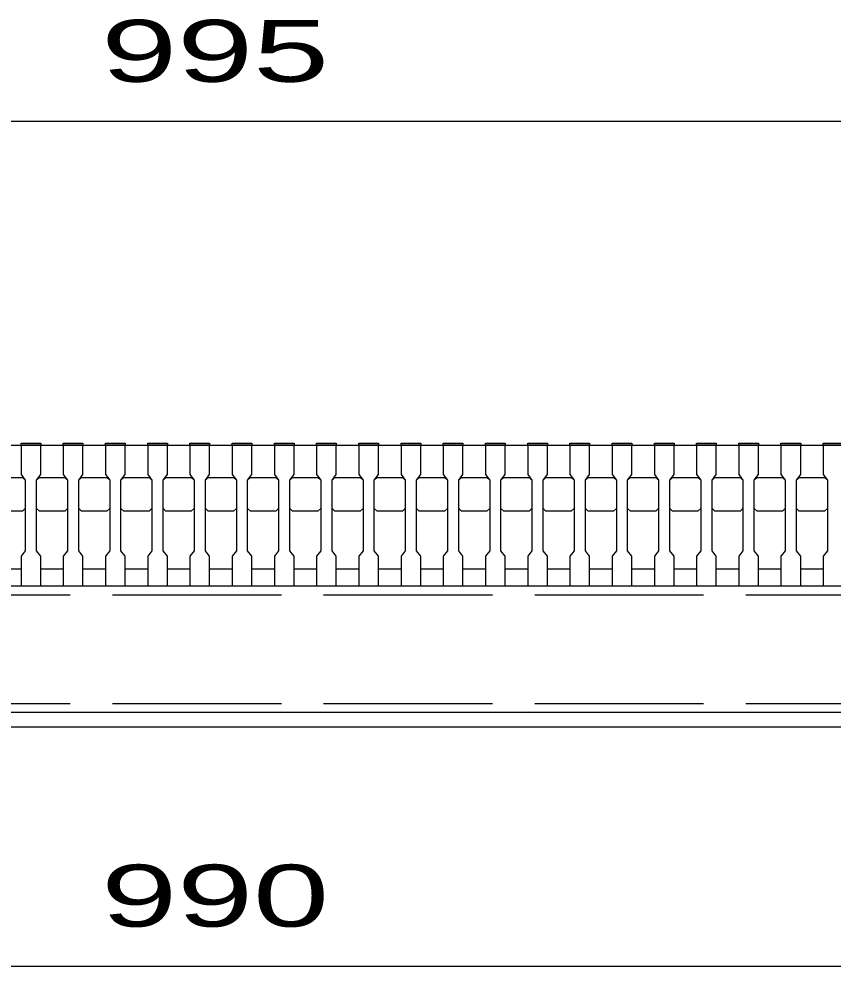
# Model space of a CAD drawing. Units: millimetres, scale not verified. Extents: x -1820 to 1731, y -1282 to 1054.
# Drawn here: x -1000.4 to -711.1, y -717.8 to -381.5 of the extents above; entities that cross this region are included whole.
import ezdxf
from ezdxf.enums import TextEntityAlignment as Align

# ---------------------------------------------------------------- set-up
doc = ezdxf.new("R2010")
doc.units = ezdxf.units.MM
doc.header["$LTSCALE"] = 10
doc.linetypes.add('DASHED', pattern=[7.5, 6, -1.5])
doc.layers.add('16', color=3, linetype='Continuous', lineweight=25)
doc.layers.add('22', color=4, linetype='Continuous', lineweight=25)
doc.styles.add('ベクトル', font='')
doc.styles.get('ベクトル').set_extended_font_data('ベクトル')

msp = doc.modelspace()

# ---------------------------------------------------------------- linework, layer by layer
at = {"layer": '16'}
for p, q in [((-1419.61, -532.79), (-424.61, -532.79)), ((-999.61, -532.79), (-999.61, -532.09)), ((-999.61, -532.09), (-992.61, -532.09)), ((-999.61, -532.79), (-999.61, -543.29)), ((-992.61, -532.79), (-999.61, -532.79)), ((-992.61, -532.09), (-992.61, -532.79)), ((-992.61, -543.29), (-992.61, -532.79)), ((-984.61, -532.79), (-984.61, -532.09)), ((-984.61, -532.09), (-977.61, -532.09)), ((-984.61, -532.79), (-984.61, -543.29)), ((-977.61, -532.79), (-984.61, -532.79)), ((-977.61, -532.09), (-977.61, -532.79)), ((-977.61, -543.29), (-977.61, -532.79)), ((-969.61, -532.79), (-969.61, -532.09)), ((-969.61, -532.09), (-962.61, -532.09)), ((-969.61, -532.79), (-969.61, -543.29)), ((-962.61, -532.79), (-969.61, -532.79)), ((-962.61, -532.09), (-962.61, -532.79)), ((-962.61, -543.29), (-962.61, -532.79)), ((-954.61, -532.79), (-954.61, -532.09)), ((-954.61, -532.09), (-947.61, -532.09)), ((-954.61, -532.79), (-954.61, -543.29)), ((-947.61, -532.79), (-954.61, -532.79)), ((-947.61, -532.09), (-947.61, -532.79)), ((-947.61, -543.29), (-947.61, -532.79)), ((-939.61, -532.79), (-939.61, -532.09)), ((-939.61, -532.09), (-932.61, -532.09)), ((-939.61, -532.79), (-939.61, -543.29)), ((-932.61, -532.79), (-939.61, -532.79)), ((-932.61, -532.09), (-932.61, -532.79)), ((-932.61, -543.29), (-932.61, -532.79)), ((-924.61, -532.79), (-924.61, -532.09)), ((-924.61, -532.09), (-917.61, -532.09)), ((-924.61, -532.79), (-924.61, -543.29)), ((-917.61, -532.79), (-924.61, -532.79)), ((-917.61, -532.09), (-917.61, -532.79)), ((-917.61, -543.29), (-917.61, -532.79)), ((-909.61, -532.79), (-909.61, -532.09)), ((-909.61, -532.09), (-902.61, -532.09)), ((-909.61, -532.79), (-909.61, -543.29)), ((-902.61, -532.79), (-909.61, -532.79)), ((-902.61, -532.09), (-902.61, -532.79)), ((-902.61, -543.29), (-902.61, -532.79)), ((-894.61, -532.79), (-894.61, -532.09)), ((-894.61, -532.09), (-887.61, -532.09)), ((-894.61, -532.79), (-894.61, -543.29)), ((-887.61, -532.79), (-894.61, -532.79)), ((-887.61, -532.09), (-887.61, -532.79)), ((-887.61, -543.29), (-887.61, -532.79)), ((-879.61, -532.79), (-879.61, -532.09)), ((-879.61, -532.09), (-872.61, -532.09)), ((-879.61, -532.79), (-879.61, -543.29)), ((-872.61, -532.79), (-879.61, -532.79)), ((-872.61, -532.09), (-872.61, -532.79)), ((-872.61, -543.29), (-872.61, -532.79)), ((-864.61, -532.79), (-864.61, -532.09)), ((-864.61, -532.09), (-857.61, -532.09)), ((-864.61, -532.79), (-864.61, -543.29)), ((-857.61, -532.79), (-864.61, -532.79)), ((-857.61, -532.09), (-857.61, -532.79)), ((-857.61, -543.29), (-857.61, -532.79)), ((-849.61, -532.79), (-849.61, -532.09)), ((-849.61, -532.09), (-842.61, -532.09)), ((-849.61, -532.79), (-849.61, -543.29)), ((-842.61, -532.79), (-849.61, -532.79)), ((-842.61, -532.09), (-842.61, -532.79)), ((-842.61, -543.29), (-842.61, -532.79)), ((-834.61, -532.79), (-834.61, -532.09)), ((-834.61, -532.09), (-827.61, -532.09)), ((-834.61, -532.79), (-834.61, -543.29)), ((-827.61, -532.79), (-834.61, -532.79)), ((-827.61, -532.09), (-827.61, -532.79)), ((-827.61, -543.29), (-827.61, -532.79)), ((-819.61, -532.79), (-819.61, -532.09)), ((-819.61, -532.09), (-812.61, -532.09)), ((-819.61, -532.79), (-819.61, -543.29)), ((-812.61, -532.79), (-819.61, -532.79)), ((-812.61, -532.09), (-812.61, -532.79)), ((-812.61, -543.29), (-812.61, -532.79)), ((-804.61, -532.79), (-804.61, -532.09)), ((-804.61, -532.09), (-797.61, -532.09)), ((-804.61, -532.79), (-804.61, -543.29)), ((-797.61, -532.79), (-804.61, -532.79)), ((-797.61, -532.09), (-797.61, -532.79)), ((-797.61, -543.29), (-797.61, -532.79)), ((-789.61, -532.79), (-789.61, -532.09)), ((-789.61, -532.09), (-782.61, -532.09)), ((-789.61, -532.79), (-789.61, -543.29)), ((-782.61, -532.79), (-789.61, -532.79)), ((-782.61, -532.09), (-782.61, -532.79)), ((-782.61, -543.29), (-782.61, -532.79)), ((-774.61, -532.79), (-774.61, -532.09)), ((-774.61, -532.09), (-767.61, -532.09)), ((-774.61, -532.79), (-774.61, -543.29)), ((-767.61, -532.79), (-774.61, -532.79)), ((-767.61, -532.09), (-767.61, -532.79)), ((-767.61, -543.29), (-767.61, -532.79)), ((-759.61, -532.79), (-759.61, -532.09)), ((-759.61, -532.09), (-752.61, -532.09)), ((-759.61, -532.79), (-759.61, -543.29)), ((-752.61, -532.79), (-759.61, -532.79)), ((-752.61, -532.09), (-752.61, -532.79)), ((-752.61, -543.29), (-752.61, -532.79)), ((-744.61, -532.79), (-744.61, -532.09)), ((-744.61, -532.09), (-737.61, -532.09)), ((-744.61, -532.79), (-744.61, -543.29)), ((-737.61, -532.79), (-744.61, -532.79)), ((-737.61, -532.09), (-737.61, -532.79)), ((-737.61, -543.29), (-737.61, -532.79)), ((-729.61, -532.79), (-729.61, -532.09)), ((-729.61, -532.09), (-722.61, -532.09)), ((-729.61, -532.79), (-729.61, -543.29)), ((-722.61, -532.79), (-729.61, -532.79)), ((-722.61, -532.09), (-722.61, -532.79)), ((-722.61, -543.29), (-722.61, -532.79)), ((-714.61, -532.79), (-714.61, -532.09)), ((-714.61, -532.09), (-707.61, -532.09)), ((-714.61, -532.79), (-714.61, -543.29)), ((-707.61, -532.79), (-714.61, -532.79)), ((-1008.11, -544.29), (-999.11, -544.29)), ((-999.61, -543.29), (-998.11, -545.29)), ((-999.11, -544.29), (-998.11, -545.29)), ((-994.11, -545.29), (-992.61, -543.29)), ((-994.11, -545.29), (-993.11, -544.29)), ((-993.11, -544.29), (-984.11, -544.29)), ((-984.61, -543.29), (-983.11, -545.29)), ((-984.11, -544.29), (-983.11, -545.29)), ((-979.11, -545.29), (-977.61, -543.29)), ((-979.11, -545.29), (-978.11, -544.29)), ((-978.11, -544.29), (-969.11, -544.29)), ((-969.61, -543.29), (-968.11, -545.29)), ((-969.11, -544.29), (-968.11, -545.29)), ((-964.11, -545.29), (-962.61, -543.29)), ((-964.11, -545.29), (-963.11, -544.29)), ((-963.11, -544.29), (-954.11, -544.29)), ((-954.61, -543.29), (-953.11, -545.29)), ((-954.11, -544.29), (-953.11, -545.29)), ((-949.11, -545.29), (-947.61, -543.29)), ((-949.11, -545.29), (-948.11, -544.29)), ((-948.11, -544.29), (-939.11, -544.29)), ((-939.61, -543.29), (-938.11, -545.29)), ((-939.11, -544.29), (-938.11, -545.29)), ((-934.11, -545.29), (-932.61, -543.29)), ((-934.11, -545.29), (-933.11, -544.29)), ((-933.11, -544.29), (-924.11, -544.29)), ((-924.61, -543.29), (-923.11, -545.29)), ((-924.11, -544.29), (-923.11, -545.29)), ((-919.11, -545.29), (-917.61, -543.29)), ((-919.11, -545.29), (-918.11, -544.29)), ((-918.11, -544.29), (-909.11, -544.29)), ((-909.61, -543.29), (-908.11, -545.29)), ((-909.11, -544.29), (-908.11, -545.29)), ((-904.11, -545.29), (-902.61, -543.29)), ((-904.11, -545.29), (-903.11, -544.29)), ((-903.11, -544.29), (-894.11, -544.29)), ((-894.61, -543.29), (-893.11, -545.29)), ((-894.11, -544.29), (-893.11, -545.29)), ((-889.11, -545.29), (-887.61, -543.29)), ((-889.11, -545.29), (-888.11, -544.29)), ((-888.11, -544.29), (-879.11, -544.29)), ((-879.61, -543.29), (-878.11, -545.29)), ((-879.11, -544.29), (-878.11, -545.29)), ((-874.11, -545.29), (-872.61, -543.29)), ((-874.11, -545.29), (-873.11, -544.29)), ((-873.11, -544.29), (-864.11, -544.29)), ((-864.61, -543.29), (-863.11, -545.29)), ((-864.11, -544.29), (-863.11, -545.29)), ((-859.11, -545.29), (-857.61, -543.29)), ((-859.11, -545.29), (-858.11, -544.29)), ((-858.11, -544.29), (-849.11, -544.29)), ((-849.61, -543.29), (-848.11, -545.29)), ((-849.11, -544.29), (-848.11, -545.29)), ((-844.11, -545.29), (-842.61, -543.29)), ((-844.11, -545.29), (-843.11, -544.29)), ((-843.11, -544.29), (-834.11, -544.29)), ((-834.61, -543.29), (-833.11, -545.29)), ((-834.11, -544.29), (-833.11, -545.29)), ((-829.11, -545.29), (-827.61, -543.29)), ((-829.11, -545.29), (-828.11, -544.29)), ((-828.11, -544.29), (-819.11, -544.29)), ((-819.61, -543.29), (-818.11, -545.29)), ((-819.11, -544.29), (-818.11, -545.29)), ((-814.11, -545.29), (-812.61, -543.29)), ((-814.11, -545.29), (-813.11, -544.29)), ((-813.11, -544.29), (-804.11, -544.29)), ((-804.61, -543.29), (-803.11, -545.29)), ((-804.11, -544.29), (-803.11, -545.29)), ((-799.11, -545.29), (-797.61, -543.29)), ((-799.11, -545.29), (-798.11, -544.29)), ((-798.11, -544.29), (-789.11, -544.29)), ((-789.61, -543.29), (-788.11, -545.29)), ((-789.11, -544.29), (-788.11, -545.29)), ((-784.11, -545.29), (-782.61, -543.29)), ((-784.11, -545.29), (-783.11, -544.29)), ((-783.11, -544.29), (-774.11, -544.29)), ((-774.61, -543.29), (-773.11, -545.29)), ((-774.11, -544.29), (-773.11, -545.29)), ((-769.11, -545.29), (-767.61, -543.29)), ((-769.11, -545.29), (-768.11, -544.29)), ((-768.11, -544.29), (-759.11, -544.29)), ((-759.61, -543.29), (-758.11, -545.29)), ((-759.11, -544.29), (-758.11, -545.29)), ((-754.11, -545.29), (-752.61, -543.29)), ((-754.11, -545.29), (-753.11, -544.29)), ((-753.11, -544.29), (-744.11, -544.29)), ((-744.61, -543.29), (-743.11, -545.29)), ((-744.11, -544.29), (-743.11, -545.29)), ((-739.11, -545.29), (-737.61, -543.29)), ((-739.11, -545.29), (-738.11, -544.29)), ((-738.11, -544.29), (-729.11, -544.29)), ((-729.61, -543.29), (-728.11, -545.29)), ((-729.11, -544.29), (-728.11, -545.29)), ((-724.11, -545.29), (-722.61, -543.29)), ((-724.11, -545.29), (-723.11, -544.29)), ((-723.11, -544.29), (-714.11, -544.29)), ((-714.61, -543.29), (-713.11, -545.29)), ((-714.11, -544.29), (-713.11, -545.29)), ((-998.11, -545.29), (-998.11, -570.29)), ((-994.11, -570.29), (-994.11, -545.29)), ((-983.11, -545.29), (-983.11, -570.29)), ((-979.11, -570.29), (-979.11, -545.29)), ((-968.11, -545.29), (-968.11, -570.29)), ((-964.11, -570.29), (-964.11, -545.29)), ((-953.11, -545.29), (-953.11, -570.29)), ((-949.11, -570.29), (-949.11, -545.29)), ((-938.11, -545.29), (-938.11, -570.29)), ((-934.11, -570.29), (-934.11, -545.29)), ((-923.11, -545.29), (-923.11, -570.29)), ((-919.11, -570.29), (-919.11, -545.29)), ((-908.11, -545.29), (-908.11, -570.29)), ((-904.11, -570.29), (-904.11, -545.29)), ((-893.11, -545.29), (-893.11, -570.29)), ((-889.11, -570.29), (-889.11, -545.29)), ((-878.11, -545.29), (-878.11, -570.29)), ((-874.11, -570.29), (-874.11, -545.29)), ((-863.11, -545.29), (-863.11, -570.29)), ((-859.11, -570.29), (-859.11, -545.29)), ((-848.11, -545.29), (-848.11, -570.29)), ((-844.11, -570.29), (-844.11, -545.29)), ((-833.11, -545.29), (-833.11, -570.29)), ((-829.11, -570.29), (-829.11, -545.29)), ((-818.11, -545.29), (-818.11, -570.29)), ((-814.11, -570.29), (-814.11, -545.29)), ((-803.11, -545.29), (-803.11, -570.29)), ((-799.11, -570.29), (-799.11, -545.29)), ((-788.11, -545.29), (-788.11, -570.29)), ((-784.11, -570.29), (-784.11, -545.29)), ((-773.11, -545.29), (-773.11, -570.29)), ((-769.11, -570.29), (-769.11, -545.29)), ((-758.11, -545.29), (-758.11, -570.29)), ((-754.11, -570.29), (-754.11, -545.29)), ((-743.11, -545.29), (-743.11, -570.29)), ((-739.11, -570.29), (-739.11, -545.29)), ((-728.11, -545.29), (-728.11, -570.29)), ((-724.11, -570.29), (-724.11, -545.29)), ((-713.11, -545.29), (-713.11, -570.29)), ((-999.11, -556.29), (-1008.11, -556.29)), ((-998.11, -555.29), (-999.11, -556.29)), ((-993.11, -556.29), (-994.11, -555.29)), ((-984.11, -556.29), (-993.11, -556.29)), ((-983.11, -555.29), (-984.11, -556.29)), ((-978.11, -556.29), (-979.11, -555.29)), ((-969.11, -556.29), (-978.11, -556.29)), ((-968.11, -555.29), (-969.11, -556.29)), ((-963.11, -556.29), (-964.11, -555.29)), ((-954.11, -556.29), (-963.11, -556.29)), ((-953.11, -555.29), (-954.11, -556.29)), ((-948.11, -556.29), (-949.11, -555.29)), ((-939.11, -556.29), (-948.11, -556.29)), ((-938.11, -555.29), (-939.11, -556.29)), ((-933.11, -556.29), (-934.11, -555.29)), ((-924.11, -556.29), (-933.11, -556.29)), ((-923.11, -555.29), (-924.11, -556.29)), ((-918.11, -556.29), (-919.11, -555.29)), ((-909.11, -556.29), (-918.11, -556.29)), ((-908.11, -555.29), (-909.11, -556.29)), ((-903.11, -556.29), (-904.11, -555.29)), ((-894.11, -556.29), (-903.11, -556.29)), ((-893.11, -555.29), (-894.11, -556.29)), ((-888.11, -556.29), (-889.11, -555.29)), ((-879.11, -556.29), (-888.11, -556.29)), ((-878.11, -555.29), (-879.11, -556.29)), ((-873.11, -556.29), (-874.11, -555.29)), ((-864.11, -556.29), (-873.11, -556.29)), ((-863.11, -555.29), (-864.11, -556.29)), ((-858.11, -556.29), (-859.11, -555.29)), ((-849.11, -556.29), (-858.11, -556.29)), ((-848.11, -555.29), (-849.11, -556.29)), ((-843.11, -556.29), (-844.11, -555.29)), ((-834.11, -556.29), (-843.11, -556.29)), ((-833.11, -555.29), (-834.11, -556.29)), ((-828.11, -556.29), (-829.11, -555.29)), ((-819.11, -556.29), (-828.11, -556.29)), ((-818.11, -555.29), (-819.11, -556.29)), ((-813.11, -556.29), (-814.11, -555.29)), ((-804.11, -556.29), (-813.11, -556.29)), ((-803.11, -555.29), (-804.11, -556.29)), ((-798.11, -556.29), (-799.11, -555.29)), ((-789.11, -556.29), (-798.11, -556.29)), ((-788.11, -555.29), (-789.11, -556.29)), ((-783.11, -556.29), (-784.11, -555.29)), ((-774.11, -556.29), (-783.11, -556.29)), ((-773.11, -555.29), (-774.11, -556.29)), ((-768.11, -556.29), (-769.11, -555.29)), ((-759.11, -556.29), (-768.11, -556.29)), ((-758.11, -555.29), (-759.11, -556.29)), ((-753.11, -556.29), (-754.11, -555.29)), ((-744.11, -556.29), (-753.11, -556.29)), ((-743.11, -555.29), (-744.11, -556.29)), ((-738.11, -556.29), (-739.11, -555.29)), ((-729.11, -556.29), (-738.11, -556.29)), ((-728.11, -555.29), (-729.11, -556.29)), ((-723.11, -556.29), (-724.11, -555.29)), ((-714.11, -556.29), (-723.11, -556.29)), ((-713.11, -555.29), (-714.11, -556.29)), ((-998.11, -570.29), (-999.61, -572.29)), ((-992.61, -572.29), (-994.11, -570.29)), ((-983.11, -570.29), (-984.61, -572.29)), ((-977.61, -572.29), (-979.11, -570.29)), ((-968.11, -570.29), (-969.61, -572.29)), ((-962.61, -572.29), (-964.11, -570.29)), ((-953.11, -570.29), (-954.61, -572.29)), ((-947.61, -572.29), (-949.11, -570.29)), ((-938.11, -570.29), (-939.61, -572.29)), ((-932.61, -572.29), (-934.11, -570.29)), ((-923.11, -570.29), (-924.61, -572.29)), ((-917.61, -572.29), (-919.11, -570.29)), ((-908.11, -570.29), (-909.61, -572.29)), ((-902.61, -572.29), (-904.11, -570.29)), ((-893.11, -570.29), (-894.61, -572.29)), ((-887.61, -572.29), (-889.11, -570.29)), ((-878.11, -570.29), (-879.61, -572.29)), ((-872.61, -572.29), (-874.11, -570.29)), ((-863.11, -570.29), (-864.61, -572.29)), ((-857.61, -572.29), (-859.11, -570.29)), ((-848.11, -570.29), (-849.61, -572.29)), ((-842.61, -572.29), (-844.11, -570.29)), ((-833.11, -570.29), (-834.61, -572.29)), ((-827.61, -572.29), (-829.11, -570.29)), ((-818.11, -570.29), (-819.61, -572.29)), ((-812.61, -572.29), (-814.11, -570.29)), ((-803.11, -570.29), (-804.61, -572.29)), ((-797.61, -572.29), (-799.11, -570.29)), ((-788.11, -570.29), (-789.61, -572.29)), ((-782.61, -572.29), (-784.11, -570.29)), ((-773.11, -570.29), (-774.61, -572.29)), ((-767.61, -572.29), (-769.11, -570.29)), ((-758.11, -570.29), (-759.61, -572.29)), ((-752.61, -572.29), (-754.11, -570.29)), ((-743.11, -570.29), (-744.61, -572.29)), ((-737.61, -572.29), (-739.11, -570.29)), ((-728.11, -570.29), (-729.61, -572.29)), ((-722.61, -572.29), (-724.11, -570.29)), ((-713.11, -570.29), (-714.61, -572.29)), ((-999.61, -572.29), (-999.61, -582.79)), ((-992.61, -582.79), (-992.61, -572.29)), ((-984.61, -572.29), (-984.61, -582.79)), ((-977.61, -582.79), (-977.61, -572.29)), ((-969.61, -572.29), (-969.61, -582.79)), ((-962.61, -582.79), (-962.61, -572.29)), ((-954.61, -572.29), (-954.61, -582.79)), ((-947.61, -582.79), (-947.61, -572.29)), ((-939.61, -572.29), (-939.61, -582.79)), ((-932.61, -582.79), (-932.61, -572.29)), ((-924.61, -572.29), (-924.61, -582.79)), ((-917.61, -582.79), (-917.61, -572.29)), ((-909.61, -572.29), (-909.61, -582.79)), ((-902.61, -582.79), (-902.61, -572.29)), ((-894.61, -572.29), (-894.61, -582.79)), ((-887.61, -582.79), (-887.61, -572.29)), ((-879.61, -572.29), (-879.61, -582.79)), ((-872.61, -582.79), (-872.61, -572.29)), ((-864.61, -572.29), (-864.61, -582.79)), ((-857.61, -582.79), (-857.61, -572.29)), ((-849.61, -572.29), (-849.61, -582.79)), ((-842.61, -582.79), (-842.61, -572.29)), ((-834.61, -572.29), (-834.61, -582.79)), ((-827.61, -582.79), (-827.61, -572.29)), ((-819.61, -572.29), (-819.61, -582.79)), ((-812.61, -582.79), (-812.61, -572.29)), ((-804.61, -572.29), (-804.61, -582.79)), ((-797.61, -582.79), (-797.61, -572.29)), ((-789.61, -572.29), (-789.61, -582.79)), ((-782.61, -582.79), (-782.61, -572.29)), ((-774.61, -572.29), (-774.61, -582.79)), ((-767.61, -582.79), (-767.61, -572.29)), ((-759.61, -572.29), (-759.61, -582.79)), ((-752.61, -582.79), (-752.61, -572.29)), ((-744.61, -572.29), (-744.61, -582.79)), ((-737.61, -582.79), (-737.61, -572.29)), ((-729.61, -572.29), (-729.61, -582.79)), ((-722.61, -582.79), (-722.61, -572.29)), ((-714.61, -572.29), (-714.61, -582.79)), ((-1007.61, -576.79), (-999.61, -576.79)), ((-992.61, -576.79), (-984.61, -576.79)), ((-977.61, -576.79), (-969.61, -576.79)), ((-962.61, -576.79), (-954.61, -576.79)), ((-947.61, -576.79), (-939.61, -576.79)), ((-932.61, -576.79), (-924.61, -576.79)), ((-917.61, -576.79), (-909.61, -576.79)), ((-902.61, -576.79), (-894.61, -576.79)), ((-887.61, -576.79), (-879.61, -576.79)), ((-872.61, -576.79), (-864.61, -576.79)), ((-857.61, -576.79), (-849.61, -576.79)), ((-842.61, -576.79), (-834.61, -576.79)), ((-827.61, -576.79), (-819.61, -576.79)), ((-812.61, -576.79), (-804.61, -576.79)), ((-797.61, -576.79), (-789.61, -576.79)), ((-782.61, -576.79), (-774.61, -576.79)), ((-767.61, -576.79), (-759.61, -576.79)), ((-752.61, -576.79), (-744.61, -576.79)), ((-737.61, -576.79), (-729.61, -576.79)), ((-722.61, -576.79), (-714.61, -576.79)), ((-1417.11, -582.79), (-427.11, -582.79)), ((-999.61, -582.79), (-992.61, -582.79)), ((-984.61, -582.79), (-977.61, -582.79)), ((-969.61, -582.79), (-962.61, -582.79)), ((-954.61, -582.79), (-947.61, -582.79)), ((-939.61, -582.79), (-932.61, -582.79)), ((-924.61, -582.79), (-917.61, -582.79)), ((-909.61, -582.79), (-902.61, -582.79)), ((-894.61, -582.79), (-887.61, -582.79)), ((-879.61, -582.79), (-872.61, -582.79)), ((-864.61, -582.79), (-857.61, -582.79)), ((-849.61, -582.79), (-842.61, -582.79)), ((-834.61, -582.79), (-827.61, -582.79)), ((-819.61, -582.79), (-812.61, -582.79)), ((-804.61, -582.79), (-797.61, -582.79)), ((-789.61, -582.79), (-782.61, -582.79)), ((-774.61, -582.79), (-767.61, -582.79)), ((-759.61, -582.79), (-752.61, -582.79)), ((-744.61, -582.79), (-737.61, -582.79)), ((-729.61, -582.79), (-722.61, -582.79)), ((-714.61, -582.79), (-707.61, -582.79)), ((-427.11, -627.79), (-1417.11, -627.79)), ((-427.11, -627.79), (-1417.11, -627.79)), ((-1417.11, -632.79), (-427.11, -632.79))]:
    msp.add_line(p, q, dxfattribs=at)
at = {"layer": '16', "linetype": 'DASHED'}
for p, q in [((-1417.11, -585.99), (-427.11, -585.99)), ((-1417.11, -624.59), (-427.11, -624.59))]:
    msp.add_line(p, q, dxfattribs=at)
at = {"layer": '22'}
for p, q in [((-1419.61, -417.79), (-424.61, -417.79)), ((-1417.11, -717.79), (-427.11, -717.79))]:
    msp.add_line(p, q, dxfattribs=at)

# ---------------------------------------------------------------- texts
at = {"layer": '22', "color": 2, "style": 'ベクトル', "width": 1.65}
for s, p in [(' 995 ', (-984.61, -392.79)), (' 990 ', (-984.61, -692.79))]:
    msp.add_text(s, height=21.99, dxfattribs=at).set_placement(p, align=Align.MIDDLE_LEFT)

doc.saveas('drawing.dxf')
